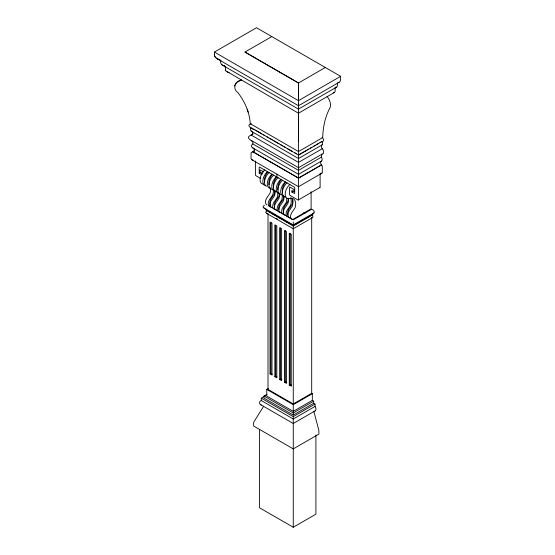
<?xml version="1.0" encoding="UTF-8"?>
<svg xmlns="http://www.w3.org/2000/svg" width="555" height="555" viewBox="0 0 555 555"><rect width="100%" height="100%" fill="white"/><g stroke="black" fill="none" stroke-linecap="round" stroke-linejoin="round"><path stroke-width="0.83" d="M298.486 141.213L298.486 82.986L325.327 67.488M298.486 112.943L298.479 123.925M337.856 82.542A6.792 3.92 60 0 0 340.624 79.122L340.624 76.319L298.486 100.649L298.486 82.986L244.991 52.059M298.472 112.193L298.472 113.22L225.76 70.811M298.472 105.283L298.472 105.672L298.465 104M298.472 108.537L298.472 109.113L336.552 87.128M237.325 82.043L241.48 79.989C235.153 80.877 231.955 88.807 237.977 92.685C244.804 101.62 249.577 112.367 250.263 123.675L298.493 151.557L322.691 137.584A103.549 59.78 60 0 1 329.878 108.114A9.407 5.432 60 0 0 327.082 96.431M234.64 85.928L234.959 84.887M319.923 142.628L322.24 141.407A4.336 2.504 60 0 1 322.24 144.813A2.935 1.693 60 0 0 322.24 148.719A3.621 2.088 60 0 1 323.655 152.181A3.621 2.088 60 0 1 322.24 154.006A4.898 2.824 60 0 0 321.421 157.127A3.302 1.908 60 0 1 321.421 161.103L298.521 174.319L252.358 147.658L251.464 146.673L251.332 145.57L252.9 143.634A3.49 2.851 0 0 0 252.865 142.351C251.519 139.936 245.324 137.959 250.361 135.358C254.28 134.629 252.435 131.57 250.485 130.05A3.094 2.525 0 0 1 250.485 128.871L251.158 127.761L264.478 135.448M263.625 406.329L253.628 422.376L253.628 426.018L293.262 448.898L318.889 434.107L318.889 430.465L313.88 411.498M265.977 208.847L265.665 209.519L266.351 210.484L293.262 226.017L312.527 214.896M235.514 83.874L236.312 82.924M271.797 36.581L244.956 52.08L298.486 82.986M339.084 82.3L298.486 105.734L216.769 58.504L214.834 56.534L214.376 54.848M253.385 133.79L251.158 135.073L298.521 162.414L322.24 148.719M334.283 92.546L298.486 113.22L298.472 112.845M321.421 161.103A3.08 1.783 60 0 0 321.192 164.592L321.414 164.967L298.521 178.183L252.816 151.792L254.294 150.939M321.928 173.174L298.521 186.688L251.561 159.556L251.026 158.647L251.096 152.667L254.537 150.946M259.171 173.209L260.441 172.473M298.521 154.984L305.902 150.724M307.373 149.871L308.851 149.018M310.328 148.164L311.806 147.311M313.277 146.458L315.497 145.181M316.967 144.328L318.445 143.481M322.24 141.407L298.521 155.102L294.823 152.965M322.24 144.813L298.521 158.508L251.158 131.167M322.24 154.006L298.521 167.7L251.158 140.359M321.421 157.127L298.521 170.35L252.796 143.953M321.414 164.967L298.521 178.037L253.066 151.792M298.521 151.494L298.521 199.536A0.95 0.548 60 0 1 297.848 199.925L290.355 195.596A1.2 0.694 60 0 1 289.509 194.132L289.509 187.493A0.846 0.486 60 0 1 290.112 187.146L293.949 189.477L293.963 191.572L292.055 190.566A1.249 0.722 60 0 0 292.055 192.19L293.539 191.329M298.326 199.966L319.923 187.5M313.873 212.988L293.262 224.893L263.653 207.792L263.008 206.425L264.437 205.267M294.747 224.796L296.238 223.887M297.723 223.075L299.95 221.743M301.441 220.932L302.926 220.03M304.411 219.218L311.841 214.882M312.527 217.609L293.262 228.729L266.351 213.196L265.665 212.232L266.837 211.06M270.028 373.931L271.999 375.069L271.999 223.214L270.028 222.076L270.028 373.931L270.916 373.425L272.227 374.181M274.843 376.713L276.806 377.844L276.806 225.996L274.843 224.858L274.843 376.713L275.724 376.2L277.035 376.956M279.651 379.488L281.621 380.626L281.621 228.771L279.651 227.633L279.651 379.488L280.539 378.975L281.85 379.738M266.955 394.39L264.041 396.076L264.041 398.185L293.262 415.057L313.679 403.27L313.679 401.161L312.319 400.37L293.262 411.373L266.761 396.076L266.761 389.388L268.231 388.542M284.465 382.27L286.435 383.401L286.435 231.553L284.465 230.415L284.465 382.27L285.346 381.757L286.664 382.513M313.679 403.27L315.046 404.054L315.046 406.42L293.262 418.99L261.315 400.543L261.315 398.185L265.672 395.673M289.28 385.045L291.243 386.183L291.243 234.328L289.28 233.19L289.28 385.045L290.161 384.532L291.472 385.295M268.01 213.592L268.01 389.388L293.262 403.964L311.695 393.322L312.319 393.682L312.319 400.37M266.761 389.388L293.262 404.685L312.319 393.682M264.041 396.076L293.262 412.948L313.679 401.161M261.315 398.185L293.262 416.632L315.046 404.054M315.316 410.762L293.262 423.493L260.774 404.734C258.755 403.839 259.351 401.071 261.315 400.543M259.574 429.459L259.574 507.804L293.262 527.25L315.913 514.173L315.913 434.967M252.816 151.792C254.807 151.224 254.787 148.483 252.796 147.921M251.373 123.675C245.074 125.062 252.463 129.461 255.113 129.919M214.41 52.045L214.397 54.855M252.948 160.09L251.783 159.701M228.334 72.504L229.049 72.712L227.064 71.942M223.027 65.441L224.692 65.885C221.757 65.767 219.759 63.006 220.828 60.086M264.437 208.167L263.653 207.792M266.351 210.484L266.837 210.699M266.351 213.196L266.837 213.411M217.47 58.927L219.926 59.878L217.456 58.913M260.774 404.734L261.315 405.025M340.624 76.319L256.5 27.75L214.397 52.059L298.465 100.656M322.691 137.584L322.136 137.258A2.595 1.498 60 0 1 323.489 140.089A2.595 1.498 60 0 1 322.136 141.345M256.611 130.786L261.849 133.81M263.348 134.671L265.588 135.968M267.087 136.835L268.585 137.695M270.084 138.563L272.325 139.86M273.823 140.72L279.061 143.745M280.559 144.612L282.807 145.909M284.299 146.77L285.797 147.637M287.296 148.497L292.534 151.522M294.032 152.389L296.273 153.686M265.956 136.308L293.338 152.112M263.819 171.967L259.983 169.865L259.969 171.946L261.877 173.146A1.249 0.722 60 0 1 262.217 173.999M261.877 174.769L259.227 173L259.171 167.554A0.888 0.513 60 0 1 259.802 167.194L294.129 187.014A0.888 0.513 60 0 1 294.76 188.103L294.705 193.48L292.055 192.19M260.572 178.405L256.077 175.81A0.95 0.548 60 0 1 255.411 174.645L255.411 160.999M303.523 212.815L305.007 213.668M268.752 205.697L293.262 219.849L311.695 209.207L313.485 210.241A2.033 1.172 60 0 1 314.22 212.114A2.033 1.172 60 0 1 313.485 213.134M268.447 211.275L270.632 212.544L268.447 211.323M273.553 214.23L272.096 213.384L273.553 214.272M275.016 215.069L276.473 215.916L275.016 215.118M282.315 219.287L277.937 216.755L291.805 224.81L283.772 220.127M276.182 218.309L277.666 219.163M222.541 65.219L298.472 109.113L298.472 108.232M221.736 64.692L222.111 64.97M216.173 58.067L214.847 56.541M225.746 70.804L225.344 69.923M225.49 70.367L225.281 66.649M247.211 109.266L248.161 112.124M214.424 55.417L214.577 55.979M298.479 124.875L298.493 151.557M337.398 83.229L337.398 85.421A3.614 2.088 60 0 1 336.046 87.246M335.171 87.066L335.171 90.576A4.301 2.484 60 0 1 333.298 92.74M320.117 173.417L320.117 187.07A0.95 0.548 60 0 1 319.444 187.451M311.695 393.322L311.695 217.532A1.658 0.957 60 0 0 312.86 217.019A1.658 0.957 60 0 0 312 215.035M311.105 191.662L311.105 208.867L292.679 219.509A5.73 3.309 -60 0 1 290.549 216.505A5.73 3.309 -60 0 1 292.86 211.066L295.121 207.681A11.169 6.445 -60 0 0 289.849 198.503A8.942 5.162 -60 0 1 285.159 194.16A8.942 5.162 -60 0 1 289.849 184.406M293.262 221.91L293.262 226.017M293.262 226.315L293.262 403.964M293.262 404.685L293.262 411.373M293.262 412.948L293.262 415.057M293.262 416.632L293.262 527.25M290.161 233.544L290.161 384.532M285.346 230.769L285.346 381.757M280.539 227.987L280.539 378.975M276.966 174.09L276.966 177.1M275.724 225.212L275.724 376.2M270.916 222.43L270.916 373.425M321.289 164.891A1.443 0.832 60 0 1 322.309 166.66L322.309 172.334A1.838 1.061 60 0 1 321.012 173.084M315.046 406.42A3.51 2.026 60 0 1 315.046 410.901M312.715 213.37A1.658 0.957 60 0 1 312.285 214.972M264.617 182.13A8.942 5.162 -60 0 1 267.565 172.216M274.898 191.093A11.169 6.445 -60 0 1 274.364 193.889L272.103 197.275A5.73 3.309 -60 0 0 270.028 204.261M266.962 204.906A5.73 3.309 -60 0 1 267.76 196.581L270.028 193.196A11.169 6.445 -60 0 0 270.479 187.888M270.347 206.62A5.73 3.309 -60 0 1 268.225 203.616A5.73 3.309 -60 0 1 270.535 198.177L272.796 194.791A11.169 6.445 -60 0 0 273.247 189.484M263.23 184.17A8.942 5.162 -60 0 1 260.122 178.689A8.942 5.162 -60 0 1 264.749 169.913M270.771 205.308A5.73 3.309 -60 0 1 270.341 204.857M265.998 185.765A8.942 5.162 -60 0 1 262.89 180.285A8.942 5.162 -60 0 1 267.517 171.516M274.815 209.2A5.73 3.309 -60 0 1 272.692 206.189A5.73 3.309 -60 0 1 274.996 200.757L277.264 197.372A11.169 6.445 -60 0 0 277.708 192.065M272.047 207.598A5.73 3.309 -60 0 1 269.924 204.594A5.73 3.309 -60 0 1 272.227 199.155L274.496 195.776A11.169 6.445 -60 0 0 274.94 190.462M270.458 188.346A8.942 5.162 -60 0 1 267.35 182.866A8.942 5.162 -60 0 1 271.985 174.09M266.379 186.341A8.942 5.162 -60 0 1 269.217 172.494M288.205 215.167A5.73 3.309 -60 0 1 289.96 207.584L292.228 204.198A11.169 6.445 -60 0 0 292.797 200.098M282.481 192.439A8.942 5.162 -60 0 1 285.423 182.526M291.535 197.969A11.169 6.445 -60 0 1 292.353 206.085L290.092 209.471A5.73 3.309 -60 0 0 287.781 214.903A5.73 3.309 -60 0 0 289.911 217.914M285.554 197.06A8.942 5.162 -60 0 1 282.446 191.579A8.942 5.162 -60 0 1 287.081 182.803M283.737 212.593A5.73 3.309 -60 0 1 285.499 205.003L287.761 201.625A11.169 6.445 -60 0 0 288.295 198.822M278.013 189.865A8.942 5.162 -60 0 1 280.962 179.952M288.212 216.929A5.73 3.309 -60 0 1 286.089 213.925A5.73 3.309 -60 0 1 288.392 208.493L290.66 205.107A11.169 6.445 -60 0 0 290.404 197.767M285.443 215.333A5.73 3.309 -60 0 1 283.321 212.329A5.73 3.309 -60 0 1 285.624 206.89L287.892 203.505A11.169 6.445 -60 0 0 288.336 198.197M283.855 196.081A8.942 5.162 -60 0 1 280.747 190.601A8.942 5.162 -60 0 1 285.381 181.825M281.087 194.479A8.942 5.162 -60 0 1 277.979 188.998A8.942 5.162 -60 0 1 282.613 180.229M278.957 209.415A5.73 3.309 -60 0 1 281.031 202.429L283.3 199.044A11.169 6.445 -60 0 0 283.834 196.248M273.546 187.285A8.942 5.162 -60 0 1 276.494 177.371M283.744 214.355A5.73 3.309 -60 0 1 281.621 211.344A5.73 3.309 -60 0 1 283.924 205.912L286.193 202.526A11.169 6.445 -60 0 0 286.762 198.426M280.976 212.759A5.73 3.309 -60 0 1 278.853 209.748A5.73 3.309 -60 0 1 281.156 204.316L283.425 200.931A11.169 6.445 -60 0 0 283.993 196.824M279.394 193.501A8.942 5.162 -60 0 1 276.286 188.02A8.942 5.162 -60 0 1 280.913 179.244M276.619 191.905A8.942 5.162 -60 0 1 273.518 186.425A8.942 5.162 -60 0 1 278.145 177.649M274.496 206.835A5.73 3.309 -60 0 1 276.563 199.849L278.832 196.463A11.169 6.445 -60 0 0 279.366 193.667M269.085 184.704A8.942 5.162 -60 0 1 272.026 174.797M279.283 211.774A5.73 3.309 -60 0 1 277.16 208.77A5.73 3.309 -60 0 1 279.463 203.331L281.725 199.953A11.169 6.445 -60 0 0 282.301 195.846M276.515 210.178A5.73 3.309 -60 0 1 274.385 207.168A5.73 3.309 -60 0 1 276.695 201.736L278.957 198.35A11.169 6.445 -60 0 0 279.408 193.043M274.926 190.92A8.942 5.162 -60 0 1 271.818 185.439A8.942 5.162 -60 0 1 276.452 176.67M272.158 189.324A8.942 5.162 -60 0 1 269.05 183.844A8.942 5.162 -60 0 1 273.684 175.068"/></g></svg>
